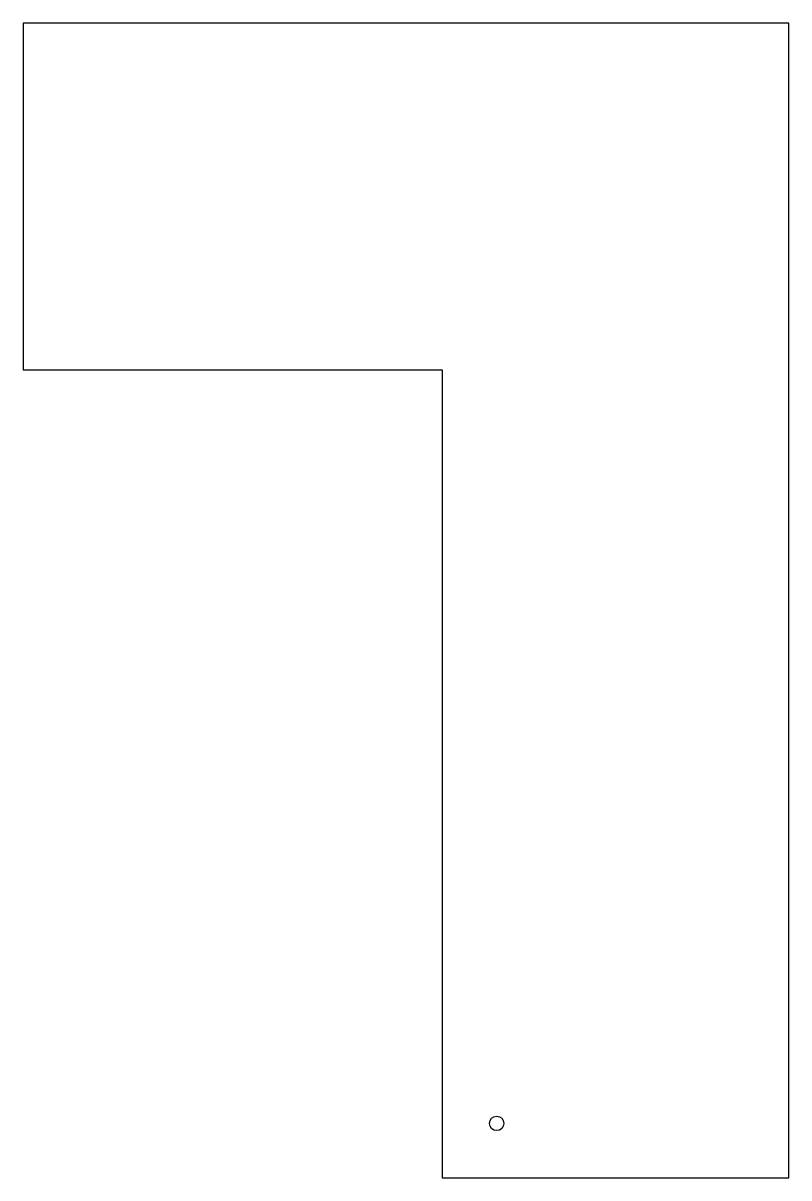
# Model space of a CAD drawing. Extents: x 276.8 to 286.8, y -0.1 to 14.9.
import ezdxf

# ---------------------------------------------------------------- set-up
doc = ezdxf.new("R2010")
doc.units = 0
doc.header["$LTSCALE"] = 12
doc.header["$MEASUREMENT"] = 0
doc.layers.add('marking', color=11, linetype='CONTINUOUS')
doc.layers.add('REPAD', color=7, linetype='CONTINUOUS')

msp = doc.modelspace()

# ---------------------------------------------------------------- linework, layer by layer
at = {"layer": 'marking'}
msp.add_circle((282.996, 0.593), 0.0938, dxfattribs=at)
at = {"layer": 'REPAD'}
msp.add_line((276.849, 14.872), (276.849, 10.372), dxfattribs=at)
for points, knots in [([(286.789, 14.872), (285.133, 14.872), (282.648, 14.872), (279.335, 14.872), (277.678, 14.872), (276.849, 14.872)], [0, 0, 0, 0, 0.2499108, 0.374942, 0.5, 0.5, 0.5, 0.5]), ([(276.849, 10.372), (277.303, 10.372), (278.209, 10.372), (280.022, 10.372), (281.382, 10.372), (282.289, 10.372)], [0.5, 0.5, 0.5, 0.5, 0.6250174, 0.7500267, 1, 1, 1, 1]), ([(282.289, -0.114), (282.664, -0.114), (283.226, -0.114), (283.976, -0.114), (284.539, -0.114), (285.101, -0.114), (285.851, -0.114), (286.414, -0.114), (286.789, -0.114)], [0, 0, 0, 0, 0.249995, 0.374997, 0.5, 0.625003, 0.750005, 1, 1, 1, 1])]:
    msp.add_open_spline(points, degree=3, knots=knots, dxfattribs=at)
for points in [[(286.789, -0.114), (286.789, 14.872)], [(282.289, 10.372), (282.289, -0.114)]]:
    msp.add_open_spline(points, degree=1, dxfattribs=at)

doc.saveas('drawing.dxf')
